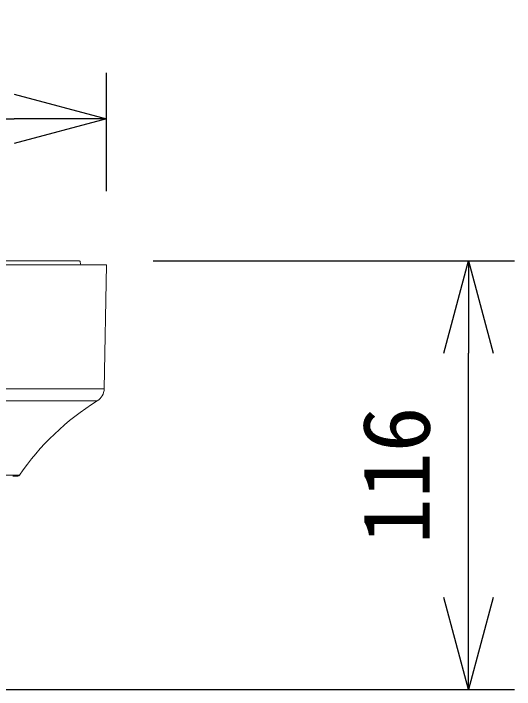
# Model space of a CAD drawing. Units: millimetres, scale not verified. Extents: x -62 to 63, y -56 to 57.
# Drawn here: x 6.76 to 20.37, y 28.94 to 47.28 of the extents above; entities that cross this region are included whole.
import ezdxf
from ezdxf.enums import TextEntityAlignment as Align

# ---------------------------------------------------------------- set-up
doc = ezdxf.new("R2010")
doc.units = ezdxf.units.MM
doc.header["$LTSCALE"] = 0.125
doc.layers.add('0-0_0', color=7, linetype='Continuous')
doc.layers.add('0-4_SUNPO', color=7, linetype='Continuous')
doc.layers.add('0-5_GAIKEI', color=1, linetype='Continuous', lineweight=18)
doc.styles.add('ＭＳ ゴシック', font='')
doc.styles.get('ＭＳ ゴシック').set_extended_font_data('MS Gothic')

# ---------------------------------------------------------------- blocks, each defined once
blk = doc.blocks.new('_Open30')
at = {"layer": '0-0_0'}
blk.add_line((0, 0), (-1, 0), dxfattribs=at)
blk.add_lwpolyline([(-1, 0.26795), (0, 0), (-1, -0.26795)], dxfattribs=at)
blk = doc.blocks.new('D1')
at = {"layer": '0-4_SUNPO'}
for p, q in [((55.225, 229.8212), (55.225, 233.0352)), ((73.775, 229.8212), (73.775, 233.0352)), ((57.725, 231.7852), (71.275, 231.7852))]:
    blk.add_line(p, q, dxfattribs=at)
at = {"layer": '0-4_SUNPO', "xscale": 2.5, "yscale": 2.5, "rotation": 180}
blk.add_blockref('_Open30', (55.225, 231.7852), dxfattribs=at)
at = {"layer": '0-4_SUNPO', "xscale": 2.5, "yscale": 2.5}
blk.add_blockref('_Open30', (73.775, 231.7852), dxfattribs=at)
at = {"layer": '0-4_SUNPO', "style": 'ＭＳ ゴシック'}
blk.add_text('φ186', height=1.833, dxfattribs=at).set_placement((61.375, 232.2852), align=Align.BOTTOM_LEFT)
blk = doc.blocks.new('D2')
at = {"layer": '0-4_SUNPO'}
for p, q in [((75.0432, 227.9312), (84.8568, 227.9312)), ((83.6068, 218.8012), (83.6068, 225.4312)), ((66.5, 216.3012), (84.8568, 216.3012))]:
    blk.add_line(p, q, dxfattribs=at)
at = {"layer": '0-4_SUNPO', "xscale": 2.5, "yscale": 2.5}
for p, rotation in [((83.6068, 227.9312), 90), ((83.6068, 216.3012), 270)]:
    blk.add_blockref('_Open30', p, dxfattribs=dict(at, rotation=rotation))
at = {"layer": '0-4_SUNPO', "style": 'ＭＳ ゴシック'}
blk.add_text('116', height=1.833, rotation=90, dxfattribs=at).set_placement((83.1068, 220.2412), align=Align.BOTTOM_LEFT)

msp = doc.modelspace()

# ---------------------------------------------------------------- linework, layer by layer
at = {"layer": '0-5_GAIKEI', "color": 7}
for p, q in [((-8.5339, 40.5705), (8.5525, 40.5705)), ((-9.2657, 40.4605), (9.2843, 40.4605)), ((9.2257, 37.1032), (9.2843, 40.4605)), ((6.7436, 34.7305), (6.8828, 34.7305))]:
    msp.add_line(p, q, dxfattribs=at)
at = {"layer": '0-5_GAIKEI'}
for p, q in [((-9.2071, 37.1032), (9.2257, 37.1032)), ((-9.017, 36.7697), (9.0357, 36.7697)), ((-6.9055, 34.7524), (6.9242, 34.7524))]:
    msp.add_line(p, q, dxfattribs=at)
at = {"layer": '0-5_GAIKEI', "color": 7}
msp.add_lwpolyline([(8.5525, 40.5705), (8.5585, 40.5685), (8.5641, 40.5625), (8.5692, 40.553), (8.575, 40.5354), (8.5941, 40.4605)], dxfattribs=at)
for centre, radius, start, end in [((8.8258, 37.1102), 0.4, 301.65296, 359), ((12.7091, 30.811), 7, 121.65296, 145.73293), ((6.8828, 34.7805), 0.05, 270, 325.73293)]:
    msp.add_arc(centre, radius, start, end, dxfattribs=at)

# ---------------------------------------------------------------- block references
at = {"layer": '0-4_SUNPO'}
for name in ['D1', 'D2']:
    msp.add_blockref(name, (-64.4907, -187.3607), dxfattribs=at)

doc.saveas('drawing.dxf')
